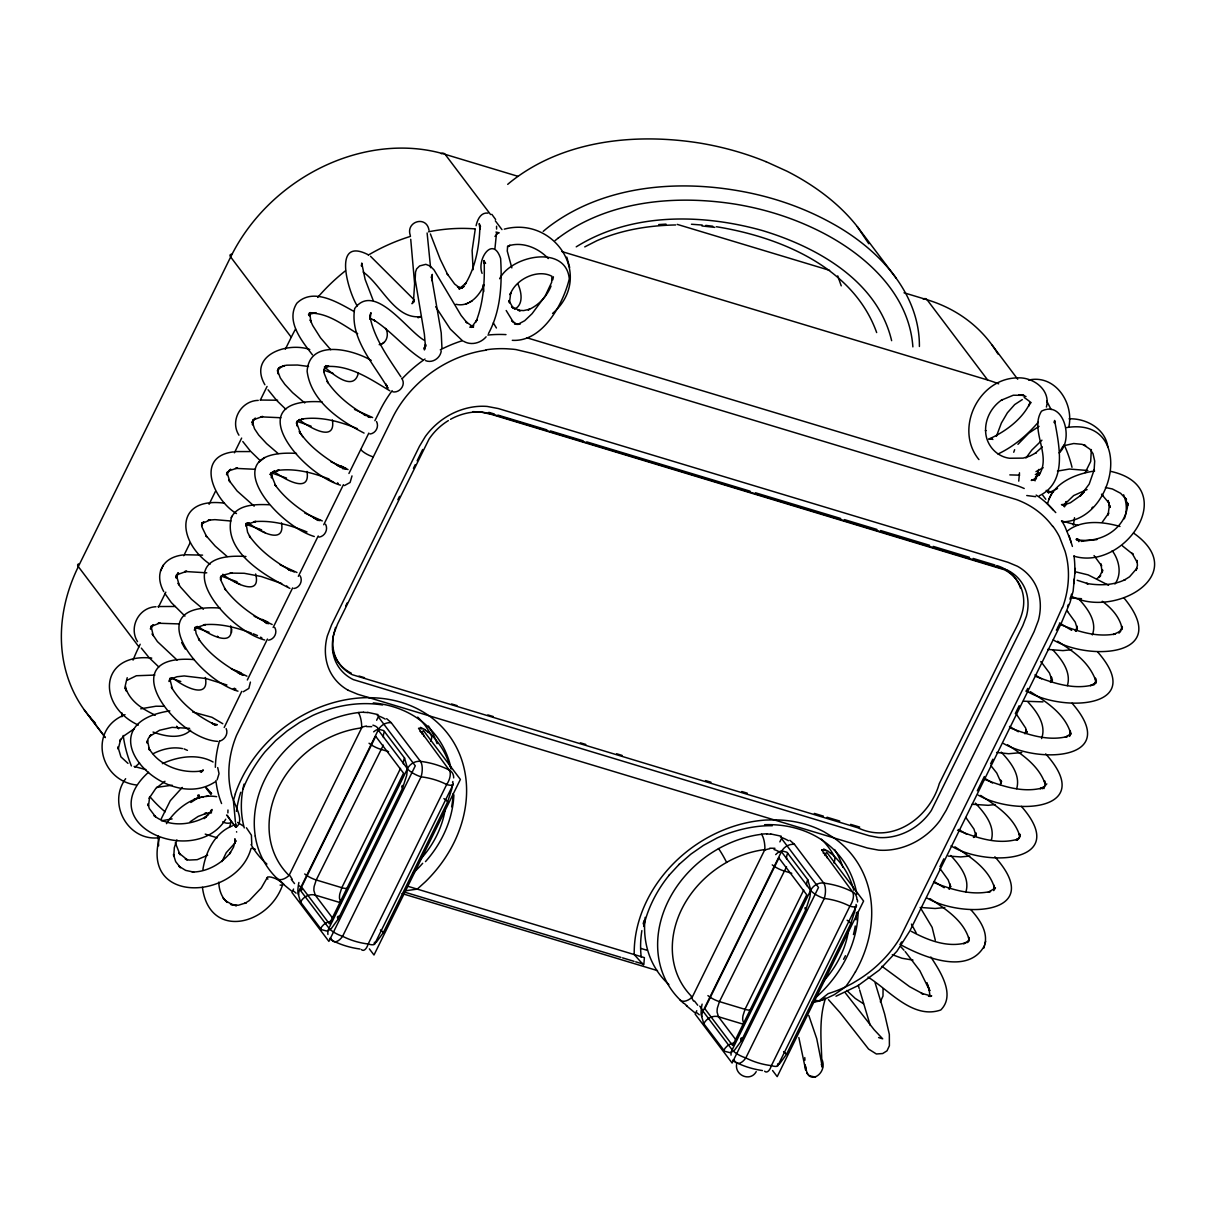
<?xml version="1.0" encoding="UTF-8"?>
<svg xmlns="http://www.w3.org/2000/svg" width="1215" height="1215" viewBox="0 0 1215 1215"><rect width="100%" height="100%" fill="white"/><g stroke="black" fill="none" stroke-linecap="round" stroke-linejoin="round"><path stroke-width="1.5" d="M857.517 901.955L857.532 900.042M919.406 346.472C919.77 292.116 877.579 248.483 832.67 223.681A368.965 306.393 -37.1 0 0 735.47 190.284C672.214 179.79 601.668 186.897 549.15 226.522A120.346 99.934 -37.1 0 0 543.211 231.366M1064.34 506.032L1064.355 503.815L1064.325 506.761M1018.747 481.14L1019.491 472.817M227.888 812.926L227.964 810.01M805.818 1066.891C807.368 1087.379 828.66 1073.377 821.765 1059.009C821.067 1039.265 819.123 1018.762 825.091 999.641M1075.336 568.453L1073.134 591.173L1070.096 602.336L1060.756 624.358L909.898 930.857L896.959 951.178L879.189 970.132L858.079 985.608L835.981 996.224M158.132 835.844L158.618 845.822M250.427 682.101L248.832 688.434L243.304 691.745M441.941 347.991L441.227 332.895L431.781 278.038L431.993 280.726L432.297 274.393L431.204 277.552M251.794 844.471L251.399 835.191L246.402 827.764M1035.56 476.979L1035.423 479.515L1038.719 469.446M496.525 233.007L494.961 248.361M230.683 625.846C235.497 649.554 207.066 633.577 199.123 626.97M231.518 632.499L231.746 629.006M1068.805 427.072C1074.197 403.031 1055.182 374.053 1028.543 380.082M352.001 475.9L350.102 482.477L344.453 485.56M1046.388 407.04C1051.066 390.045 1033.358 377.03 1017.79 377.88C978.683 377.986 953.912 429.062 978.925 459.574M453.894 794.823C452.8 819.593 441.85 843.256 425.478 861.632M236.15 827.157L235.649 823.284M221.009 576.214L220.553 579.677L220.553 576.988L221.221 581.028L225.474 589.822L224.547 588.227C235.589 603.354 251.262 614.577 267.619 623.356L264.961 622.019L268.91 623.568L266.252 623.371M358.364 373.051C353.793 392.415 332.378 373.734 324.405 366.915M1054.544 421.332L1054.316 422.759L1054.62 420.451C1059.024 445.449 1067.833 481.93 1039.311 495.781M298.89 882.485L298.465 884.672A24.437 11.634 -73.2 0 0 297.918 893.01L300.576 902.092L321.428 929.612L326.607 930.994A24.437 11.634 -73.2 0 0 331.452 928.351L338.195 919.041L402.53 788.307L406.645 775.519A24.437 11.634 -73.2 0 0 407.207 767.181L404.549 758.084L383.697 730.58L378.518 729.197A24.437 11.634 -73.2 0 0 373.673 731.84M702.103 1004.122L701.678 1006.309A24.437 11.634 -73.2 0 0 701.131 1014.647L703.789 1023.729L724.641 1051.248L729.805 1052.63A24.437 11.634 -73.2 0 0 734.665 1049.988L741.408 1040.678L805.742 909.944L809.858 897.141A24.437 11.634 -73.2 0 0 810.42 888.818L807.762 879.721L786.91 852.216L781.731 850.834A24.437 11.634 -73.2 0 0 776.886 853.477L775.671 854.616M161.732 568.362C157.859 575.682 159.909 584.719 163.752 591.629M202.905 869.439C205.669 851.761 214.903 832.579 232.551 825.79M475.262 229.073L472.119 250.518L473.106 269.7M552.764 279.86L553.417 276.807M362.04 263.518L361.463 266.146L361.736 263.139L365.138 279.435L373.294 300.728M441.242 350.877C440.468 358 432.51 363.452 425.645 360.658M1047.755 503.086C1052.965 482.856 1075.867 473.713 1094.609 470.995M1067.378 685.67C1071.417 672.229 1061.864 659.532 1053.177 650.268M149.688 796.584L148.503 805.985L147.896 803.859L149.339 808.598L155.52 816.738L154.077 815.645C168.748 827.369 190.588 825.456 206.216 816.662L204.53 817.832L208.038 815.083L212.017 809.479L211.273 812.425L211 810.329M1069.671 736.381L1070.248 730.595L1070.658 733.253C1064.887 713.843 1046.434 701.906 1030.214 691.608M1124.315 518.79C1127.414 510.999 1126.685 502.463 1123.632 494.794M159.408 837.955C141.001 905.631 237.168 899.647 251.019 848.48M899.875 944.313C922.701 956.888 968.218 976.01 984.499 945.574M984.955 943.949C987.856 931.07 979.108 918.859 970.891 909.762M983.755 948.232L985.684 941.336M643.646 926.453C647.99 907.544 657.118 890.003 669.328 874.982M965.91 891.886C970.147 878.02 959.531 865.065 950.722 855.481M1043.974 788.611L1045.006 785.027L1044.505 780.683L1044.915 783.25C1038.688 765.784 1022.468 754.606 1007.6 744.825M996.391 436.337L1001.388 423.017L1007.387 412.796L1014.692 404.565L1022.301 399.614M476.098 225.732C477.343 219.854 480.684 212.154 488.005 213.096M198.303 797.875L199.199 795.005L198.607 797.754L198.759 795.476L199.457 798.316L197.954 795.111L199.898 797.572L198.318 796.584M991.319 840.248C995.389 826.018 984.545 812.805 975.341 803.13M229.483 827.339L230.546 824.028M1016.682 788.702C1020.752 774.714 1010.227 761.714 1001.221 752.146M1092.346 634.913C1097.327 621.776 1087.805 608.821 1079.345 599.572M335.553 627.426L333.123 636.888L332.758 643.829A49.39 41.006 -37.1 0 0 352.228 674.674L857.851 827.795C892.509 844.516 929.627 817.589 939.256 783.705C962.174 737.505 984.955 691.244 1007.554 644.892C1013.857 630.539 1024.23 616.962 1023.713 600.575A49.39 41.021 -37.1 0 0 1004.258 569.714L491.042 414.285L480.472 411.976L472.893 411.657M235.346 794.018L233.402 800.533L235.421 821.917M1041.559 738.568C1046.692 724.99 1036.805 711.61 1028.042 702.057M231.26 517.757C237.639 504.012 256.335 504.24 269.244 504.741M231.746 516.375C221.768 550.699 263.989 575.303 289.884 588.379M1013.735 452.253L1014.647 449.702M1062.259 607.485L1053.071 627.958L899.799 938.299A108.834 90.366 -37.1 0 1 859.066 979.351L852.581 983.284A105.948 87.981 -37.1 0 1 845.443 986.929A117.278 97.397 -37.1 0 1 828.159 993.657L819.426 1000.537L812.227 1002.208M1030.001 402.97C1022.605 418.795 1005.701 431.705 988.676 439.147L991.47 438.706L989.769 438.63M161.215 818.895L170.267 800.715L182.311 787.411M176.904 839.884L174.307 847.69L173.791 856.286L173.472 854.555L175.659 861.617L180.519 867.723L178.985 866.31L185.667 870.396L193.701 872.112L192.243 872.051C207.112 872.005 221.312 863.835 230.577 852.474L229.65 853.826L233.508 847.204L235.346 840.598L235.194 843.362L234.829 838.745L235.953 841.448L234.905 839.762M221.95 861.602L226.263 852.641L234.632 843.392M224.198 727.496L241.739 691.365M217.136 779.848L219.034 773.666L217.713 767.576M369.77 315.505L371 312.68L370.043 319.332L369.952 316.583C374.417 339.031 388.496 358.03 400.874 376.787M1000.127 784.601L1001.57 781.336L1000.704 783.979L1000.735 780.136L1001.145 782.764L996.771 773.044L990.939 765.693M243.122 788.9C248.027 775.656 257.383 761.091 265.052 751.796L275.547 740.71L287.104 730.959L299.649 722.424L312.863 715.392C334.565 705.611 358.926 701.192 382.573 704.973M551.033 286.057C546.841 296.551 538.534 305.466 528.085 309.901L529.527 309.263L523.65 310.584L518.046 310.265L520.248 310.827L511.591 306.59L513.277 308.321L508.888 300.545L509.45 302.869L510.71 292.967L510.072 294.729C515.692 278.721 537.987 268.788 551.899 276.276L551.686 282.245L545.201 295.989L532.109 313.652L524.698 320.714L517.712 324.451L520.263 323.873L514.34 323.706L517.013 324.42L511.606 320.532L513.277 322.097L506.184 310.508M374.099 943.66A24.437 11.634 -73.2 0 0 376.544 941.944L383.302 932.649L447.621 801.915L451.752 789.112A24.437 11.634 -73.2 0 0 452.253 784.829M777.311 1065.297A24.437 11.634 -73.2 0 0 779.757 1063.581L786.5 1054.286L850.834 923.552L854.95 910.749A24.437 11.634 -73.2 0 0 855.466 906.466M133.042 660.125A169.629 140.864 -37.1 0 1 138.92 646.866L140.181 644.254M162.081 567.648C165.635 559.69 174.687 555.863 182.918 554.966M160.471 570.944L163.326 565.066M285.328 349.237L291.266 337.254A169.629 140.864 -37.1 0 1 295.518 329.128M422.683 449.489L417.14 460.834M880.328 1001.859L882.986 996.072L883.062 988.964M1058.964 624.89L1059.495 623.827M138.92 646.866L78.307 566.6L230.653 256.988A10.601 3.068 26.2 0 1 231.716 254.254M158.421 607.211L165.802 592.191M183.754 555.741L190.087 542.877M209.071 504.286L215.404 491.422M234.404 452.815L241.648 438.083M260.405 399.963L267.057 386.446M247.328 679.99L267.452 639.06M273.147 627.502L292.648 587.893M298.343 576.335L318.209 535.967M323.722 524.743L343.42 484.694M348.933 473.486L368.813 433.117M255.226 836.057A105.538 87.632 -37.1 0 0 276.777 878.156A11.588 6.409 -45.7 0 0 289.064 875.468L361.645 727.937A11.588 3.675 82.8 0 0 358.258 712.491L363.558 712.142M293.574 889.046L291.919 892.433L328.901 941.397L415.287 765.83L378.305 716.85L376.65 720.237M298.632 894.878A11.588 9.629 -37.1 0 1 299.771 889.532L378.229 730.063A11.588 9.629 -37.1 0 1 391.245 722.697L420.451 761.365A11.588 4.906 -82.9 0 1 421.073 776.825L342.615 936.279A11.588 5.984 -62.9 0 1 332.303 940.486A11.588 9.629 -37.1 0 1 329.721 938.436M400.525 768.396L341.81 887.694L339.76 894.088A12.211 5.817 -73.2 0 0 339.486 898.265L340.808 902.806L315.232 895.091L313.895 890.534A12.211 5.817 -73.2 0 1 314.169 886.373L316.234 879.979L383.333 745.159M421.742 733.83L423.397 730.458L460.379 779.423L373.992 955.005L369.36 948.885M374.752 943.827L453.225 784.358M761.547 834.28A105.553 87.662 -37.1 0 0 668.189 901.196A105.553 87.662 -37.1 0 0 680.066 999.854A11.603 6.409 -45.7 0 0 692.277 997.09L764.873 849.558A11.588 3.675 82.8 0 0 761.471 834.128L766.771 833.779M696.787 1010.683L695.132 1014.054L732.098 1063.034L818.5 887.466L781.518 838.487L779.863 841.874M701.845 1016.515A11.588 9.629 -37.1 0 1 702.984 1011.169L781.442 851.7A11.588 9.629 -37.1 0 1 794.458 844.334L823.664 883.001A11.588 4.906 -82.9 0 1 824.286 898.462L745.828 1057.916A11.588 5.984 -62.9 0 1 735.515 1062.123A11.588 9.629 -37.1 0 1 732.934 1060.072M803.738 890.033L745.023 1009.331L742.972 1015.725A12.211 5.817 -73.2 0 0 742.699 1019.886L744.02 1024.442L718.445 1016.727L717.108 1012.171A12.211 5.817 -73.2 0 1 717.382 1008.01L719.447 1001.616L786.545 866.781M824.955 855.466L826.61 852.095L863.592 901.059L777.205 1076.642L772.573 1070.506M777.965 1065.464L856.438 905.995M939.954 866.735L943.842 858.823M977.316 790.798L984.332 776.552M990.544 763.916L992.868 759.193M1015.315 713.569L1019.188 705.702M1026.159 691.532L1027.708 688.389M1058.447 625.953L1057.399 628.064M374.903 420.679L380.918 408.62A142.337 118.204 -37.1 0 1 383.712 403.502A118.675 98.552 -37.1 0 1 392.172 390.653M397.882 499.699L399.538 496.373M413.419 468.382L415.287 464.601M345.728 605.966L347.323 602.731M1056.367 630.175L1056.883 629.112M1064.978 504.24L1066.345 501.491L1065.221 503.709L1073.665 495.568L1087.091 489.554M1048.651 499.593L1051.78 493.427M484.102 284.872C479.333 295.792 469.112 307.441 455.944 304.297M267.361 877.427L261.301 887.952L249.272 900.588L244.777 903.428L246.22 902.775L238.383 905.236L230.531 904.355L236.5 905.691L234.343 905.205M282.685 884.642C268.955 925.481 209.223 940.288 202.434 887.345M194.339 630.221L195.175 627.335L196.131 633.547L199.503 640.457L198.546 638.771C208.965 654.095 224.638 665.03 240.555 674.067M125.646 778.709C107.042 803.707 128.228 841.98 159.545 837.682M149.081 798.346L155.748 788.52L164.967 781.26M488.491 333.548C500.777 310.903 502.205 283.718 500.61 258.461C492.865 234.875 476.447 259.554 482.097 273.375M225.747 819.214C194.856 868.953 90.153 824.818 148.534 772.239M1059.769 451.934L1062.958 446.178M1059.085 452.891C1074.166 439.86 1063.626 399.629 1041.498 411.171C1029.348 430.414 1052.296 455.488 1038.795 475.399L1039.736 473.561L1034.178 479.667L1036.471 478.254L1031.246 480.411L1034.162 480.107L1032.158 479.819M1025.961 458.009L1031.824 450.051L1041.923 440.194M296.49 453.392C212.929 448.472 274.226 524.181 314.29 536.514M166.47 823.664C176.934 807.231 196.39 793.213 216.65 796.691M968.78 940.41L967.292 942.597L969.16 940.501L963.617 943.706L965.864 942.886C947.032 947.837 927.698 940.167 911.265 931.313M1114.945 584.02C1122.189 573.966 1119.152 560.085 1112.211 550.668M1085.147 472.665L1090.69 461.427L1091.343 449.565M1070.536 733.769L1069.079 735.834L1071.053 733.814L1065.191 737.186L1067.484 736.487C1047.953 741.499 1027.769 734.635 1009.589 727.679M1083.537 492.546L1084.084 491.969L1080.241 496.054L1089.202 484.071L1094.305 469.461L1094.092 470.433L1094.685 461.077L1092.999 453.59L1090.022 449.231L1083.78 444.948L1085.648 445.662L1081.912 444.326L1073.696 443.521L1065.358 445.373M1062.381 521.858C1116.251 520.901 1135.007 416.715 1066.588 427.574M1017.942 444.326L1028.771 433.163L1039.038 426.344M499.638 278.736C511.712 255.241 566.129 244.397 569.288 278.918C563.046 304.373 542.422 342.22 512.29 340.322M425.979 345.941L424.05 348.447L425.706 344.483L424.399 349.95L425.189 343.648L424.384 334.231L415.181 279.465L415.53 272.038L416.623 268.88L419.646 265.918L425.842 264.338L430.186 266.07L433.998 269.882L461.123 315.46L467.183 322.977L465.649 321.459L473.486 327.245L470.828 326.455L472.832 326.774L469.856 327.23L473.789 325.787L471.45 327.397L476.963 319.94L475.9 321.96C483.631 302.611 484.891 281.166 484.117 260.542L484.512 263.579L483.935 260.633L485.575 263.427M1038.278 422.213C1027.115 435.198 1013.568 446.634 998.016 454M208.843 813.2L204.105 818.682M756.231 1071.63C750.612 1081.927 735.06 1075.746 736.533 1064.613M1042.318 446.892L1035.408 453.149L1036.167 452.724L1029.94 456.081L1023.121 458.116L1009.483 458.252C995.723 456.46 985.502 443.961 985.593 430.262L985.608 431.021C985.137 418.476 991.835 406.418 1002.269 399.598L1001.373 400.175L1013.295 395.224L1023.987 395.346L1018.96 394.738M1102.218 522.268L1108.703 513.049L1108.05 515.099L1109.386 505.243L1109.994 507.399L1108.065 500.565L1109.994 507.399M494.945 236.409L498.196 232.779M668.888 875.453L679.291 864.199M552.567 313.47C594.667 276.959 555.012 215.723 504.301 229.134M379.186 344.68C386.75 343.769 389.392 334.338 385.58 328.354M1091.875 507.961L1092.68 507.111M1046.814 783.888L1042.166 788.732L1044.08 786.743L1040.055 788.702L1042.364 787.973C1022.878 793.061 1002.679 786.333 984.514 779.362M414.133 301.548L412.022 303.72L414.345 299.543L413.419 302.171L414.619 283.627L410.731 239.294M310.979 312.984L308.914 315.034L310.584 312.574L309.324 315.809L309.749 313.09L310.934 321.884L310.174 319.803L312.711 325.529L320.517 337.846L330.738 349.723M203.087 770.295L201.128 772.193L203.315 770.128L199.837 771.646L202.313 770.842C182.584 774.107 159.15 766.179 148.868 748.212L149.582 750.187L147.471 740.543L146.985 743.003L148.2 738.644L150.994 734.802L149.521 736.472L159.575 730.261L172.105 727.36L189.631 728.362M643.844 964.634L644.39 957.633L407.708 886.236M1050.307 682.055L1052.494 680.005L1050.838 682.405L1051.507 677.089L1051.856 679.762L1049.471 673.019L1040.936 661.552L1041.589 662.251M486.121 336.813C480.715 343.238 470.964 345.698 463.583 341.248M195.494 628.125L197.362 626.393L195.235 627.958L205.532 624.586L203.497 624.783C219.869 623.128 236.166 627.472 251.399 633.106M214.827 782.035C164.602 814.718 80.676 724.839 169.857 710.866M190.618 730.215C180.625 739.753 164.693 736.29 153.044 732.038M134.911 767.151L139.543 762.99M190.831 802.477L198.971 797.283L193.777 799.622L195.949 798.65M679.048 864.457L690.849 854.16L703.455 845.382L717.154 837.94C732.341 830.908 753.558 825.213 772.3 825.744M1081.046 495.204L1070.415 502.752L1063.581 505.136L1066.223 504.726L1061.485 504.62L1064.249 505.47L1062.502 504.514M948.52 888.469L950.722 886.57L948.763 888.636L950.206 886.464L949.386 889.152L950.069 884.004L950.555 886.661L948.186 879.933L939.954 868.482M1075.381 630.737L1077.462 628.93L1075.397 630.874L1076.93 628.656L1075.958 631.299L1076.946 626.044L1077.265 628.763L1075.245 622.156L1066.983 610.735L1067.651 611.494M1067.302 531.077C1081.806 519.352 1103.144 521.63 1119.972 526.475M1024.898 733.45L1026.979 731.719L1024.944 733.723L1026.265 729.82L1026.645 732.569L1025.703 728.149L1016.332 714.086M1097.191 578.462L1100.684 575.561L1099.059 577.52L1102.704 570.063L1102.218 572.569L1100.911 563.866L1101.64 565.932L1094.047 555.544M270.17 474.382L274.605 470.858L270.17 474.382L272.297 472.665L270.869 474.883L272.084 472.286L271.492 477.92L271.416 475.278L275.881 486.137L274.879 484.588C285.419 499.335 300.545 510.224 316.143 519.139L313.698 517.833L320.244 520.521L316.993 520.278M264.718 457.539L259.175 461.943M973.397 837.256L975.675 835.464L973.701 837.484L976.192 833.019L975.979 835.859L973.974 829.101L965.864 817.498M190.026 821.856L198.136 816.434L206.672 813.184L204.53 813.549L211.456 812.82M558.141 238.155C608.275 200.475 675.494 194.628 735.728 204.226A362.1 300.697 -37.1 0 1 815.219 229.073C862.134 251.444 909.048 291.646 912.875 346.882M382.269 343.663L384.35 342.205M127.56 680.051L136.384 675.737L154.882 675.069M576.229 246.842C631.132 212.549 701.085 213.567 761.699 230.349C816.556 246.736 877.458 280.695 891.628 340.671M1050.413 492.06L1057.536 488.476M207.659 855.269L197.195 859.673L189.039 860.068L185.318 859.111L187.338 859.871L178.954 853.067L180.078 854.722L175.294 842.724M125.023 714.693C87.814 729.106 99.007 780.273 136.186 784.966M134.349 728.742L123.353 736.26L119.784 740.998L120.665 739.221L118.22 749.139L117.916 746.861L120.923 756.869L128 763.385M1035.955 471.648L1043.169 467.76M514.492 309.278C523.847 304.494 521.508 291.934 517.97 284.128M459.194 288.912L463.887 286.527L459.194 288.912L466.074 282.943L464.844 284.796C475.597 267.497 479.302 246.645 479.925 226.537L479.971 229.362L479.196 223.59L480.517 226.506M466.195 303.963L468.641 302.717M469.81 302.11L472.134 300.925M584.749 246.888L596.854 240.722C621.609 229.848 648.749 225.458 675.662 224.957M162.37 763.643C177.739 756.565 197.68 753.33 213.065 762.002M219.718 741.135C224.866 739.677 228.496 733.708 226.172 728.605M272.555 472.483L279.131 470.19L276.899 470.539C294.622 467.912 312.528 472.665 328.992 478.983M153.06 753.74C162.035 749.139 172.469 746.542 182.478 748.592M308.488 314.442L316.067 312.726L309.142 313.197C327.306 312.392 342.797 324.83 357.666 333.7M363.163 272.054C381.783 285.039 395.088 320.077 421.013 316.553M1035.332 474.564L1039.235 473M418.051 317.753L420.755 316.675M822.525 1000.234L834.325 994.645L845.443 986.929A125.358 104.095 -37.1 0 0 855.451 971.696M222.254 575.363L231.989 572.872L230.045 573.1L244.23 573.283L261.271 576.518L281.713 583.519M268.621 640.153C274.393 639.363 277.719 632.408 274.712 627.426M293.924 588.516C299.71 587.771 303.097 580.876 300.151 575.849M318.983 537.121C324.861 536.438 328.445 529.391 325.544 524.227M820.55 1000.902L812.197 1002.36M369.907 434.013C375.708 433.466 379.323 426.662 376.529 421.544M1057.46 471.101L1069.428 469.036L1087.82 470.509M140.758 708.801L155.96 706.219L163.964 706.295M1081.168 541.419L1083.491 540.842M1082.96 540.994L1096.887 539.612M172.12 818.91L161.458 820.808M155.991 606.741C138.935 607.287 128.471 627.244 137.523 641.642M172.15 785.209L156.477 787.381M233.371 451.889C194.036 456.734 214.296 500.534 236.485 513.565M1021.769 752.556L1008.663 753.74L996.589 752.465M258.233 400.388C241.178 400.722 229.544 420.527 238.945 435.198M461.639 287.682L459.407 288.092L462.323 288.046L457.478 286.861L459.893 288.031L454.653 284.052L447.166 273.785L447.758 274.727L440.225 259.296L430.383 233.918M944.83 907.514L935.155 908.501L921.456 907.529M205.973 796.417L208.373 795.992M201.067 797.283L203.224 796.903M1071.812 649.691L1062.958 650.617L1047.71 649.402M969.859 856.059L960.7 856.94L948.308 856.059M931.708 995.86L928.488 996.3L931.267 995.966L921.395 993.323L923.339 994.083L909.579 986.656L881.923 966.29M486.091 349.798L490.739 349.206A109.304 90.776 -37.1 0 1 506.503 348.766L512.502 349.176A90.806 75.406 -37.1 0 1 515.995 349.571L533.582 353.747L1016.606 499.623A107.482 89.257 -37.1 0 1 1052.706 526.46M215.814 724.641L214.235 724.823L217.333 724.732L211.653 723.183L214.068 724.246C197.058 715.832 180.944 703.622 171.33 686.961L172.393 688.905L169.811 678.79L169.037 681.494L172.545 677.651L170.434 679.17L176.95 676.74L184.194 675.935L206.125 678.562L226.932 684.987M366.505 726.585L371.744 726.676M769.718 848.207L774.957 848.298M995.374 804.527L988.175 805.317L972.137 804.269M1035.712 496.677L1026.751 495.523M1019.658 475.156L1009.817 474.898M158.056 606.528L175.37 606.482M260.238 400.039L277.627 400.221M658.712 224.578L666.017 224.137M1042.941 701.875L1023.501 701.192M184.862 554.739L202.586 555.134M235.33 451.57L249.834 451.57M405.172 890.823L417.261 889.122L425.478 881.68A126.132 104.748 -37.1 0 0 428.986 715.741L428.546 715.453A126.33 104.9 -37.1 0 0 371.668 697.729L369.041 697.668M217.622 741.363C174.869 738.796 110.99 653.047 194.279 659.593M1053.496 491.908L1049.38 491.969L1051.993 492.227L1046.206 490.42L1048.727 493.077L1047.877 491.118M368.221 417.125L370.803 417.428L363.604 414.239L365.897 415.56C351.014 406.828 336.798 395.908 327.154 381.389L328.035 382.862L324.253 373.552L323.858 369.147L323.782 371.79L325.878 365.563L324.496 368.084L327.093 365.958L324.921 367.492L328.794 366.231L326.288 366.535C349.92 364.789 370.438 379.217 389.818 390.774M815.523 1077.143L809.205 1075.715L806.866 1073.255M912.981 960.108L901.955 958.255L892.296 954.656M1069.094 418.81C1086.119 418.218 1105.225 428.652 1107.791 446.74M978.242 795.126C1014.95 816.115 1096.963 810.967 1045.705 753.892M224.426 503.162C174.064 496.662 177.132 541.617 210.028 564.276M1081.502 598.691L1070.248 597.932M505.987 334.611L505.136 334.565A119.662 99.372 -37.1 0 0 487.868 335.051M392.855 391.868C399.948 393.098 406.342 384.456 401.633 378.321M151.754 658.09C99.843 652.531 96.061 705.368 138.328 725.097M691.457 224.243L702.24 225.048M245.946 556.5C162.066 550.911 224.289 629.112 264.688 640.001M220.036 608.047C137.477 602.564 198.318 679.868 237.988 691.168M322.066 401.846C237.654 396.773 300.272 473.318 340.473 485.18M342.63 468.686L345.88 468.975L336.373 464.753L341.658 467.654L339.228 466.317M701.951 225.96L714.8 227.372M705.778 225.398L712.795 226.233M367.629 712.355L378.047 714.587M770.842 833.991L781.26 836.209M1105.437 487.488L1112.408 488.977L1120.595 493.275L1126.487 499.517L1125.257 497.907L1127.885 505.288L1127.809 503.192C1126.502 528.935 1100.167 544.29 1076.095 539.536L1078.874 540.311L1076.475 538.792L1078.707 540.721L1077.462 538.761L1078.814 541.662L1078.738 539.566M255.423 469.309L235.528 468.367L237.487 468.048L228.648 470.888L230.713 469.218L226.506 474.366L227.691 471.754L227.114 475.111L227.023 472.453L229.878 481.763L228.754 480.046L237.107 490.981L254.178 506.169M230.896 521.007L214.888 519.64L208.281 520.187L210.392 519.883L201.72 523.589L203.877 521.888L201.493 525.017L202.723 522.42L201.811 525.7L201.751 522.997L202.009 527.113L206.672 536.757L205.76 535.314L215.207 546.112L227.159 556.516M178.681 623.903L158.102 623.234L160.152 623.006L151.237 626.363L153.409 624.738L150.371 628.914L151.647 626.348L151.07 628.899L151.07 626.196L153.257 635.688L152.164 633.774L157.418 641.596L177.101 660.064M878.597 1037.549L882.698 1038.84L874.132 1029.728L845.245 992.776M280.893 417.747L260.648 416.836L262.637 416.472L253.343 419.843L255.423 418.127L252.082 422.319L253.236 419.691L252.523 424.825L252.401 422.228L254.527 428.804L258.689 435.031L266.556 443.566L278.144 453.56M1110.814 471.39C1181.876 487.109 1125.272 571.764 1073.923 556.151M1061.47 520.931L1077.644 525.29M716.303 226.719C780.03 236.971 853.279 267.209 876.668 332.576M206.763 572.812L184.786 571.49L186.745 571.247L176.57 574.908L178.727 573.252L175.659 577.657L178.013 572.827L176.403 577.839L176.372 575.135L179.152 585.023L178.089 583.261L180.443 586.966L191.469 599.253L203.391 609.262M309.764 349.495C287.12 341.673 247.875 355.175 264.885 384.76M308.534 366.459L297.508 365.032L286.786 365.183L282.245 366.049L284.568 365.594L278.569 368.464L280.619 366.717L277.354 370.985L278.478 368.342L277.962 373.764L277.795 371.213L280.3 377.911L284.842 384.365L292.587 392.642L304.737 402.955M1076.125 571.961L1088.139 574.892L1108.596 585.266M192.638 712.005L211.957 717.29L222.785 723.73M145.937 769.642L134.106 766.422M643.343 964.756L634.215 954.565A126.193 104.794 -37.1 0 1 765.587 820.049L774.107 819.867A126.557 105.082 -37.1 0 1 824.18 831.88L833.991 837.925A126.254 104.839 -37.1 0 1 855.512 971.727M420.466 727.375L425.311 729.759M823.679 849.012L828.524 851.396M527.021 337.816L1017.957 485.954A117.977 97.975 -37.1 0 1 1024.215 488.506M270.808 472.681L286.558 478.087M170.221 677.94L180.792 681.478M517.772 176.266L445.13 154.351A10.601 5.042 -73.2 0 0 441.303 153.698M677.241 224.38L829.602 270.338M904.021 292.785L927.06 299.741A169.553 140.788 -37.1 0 1 997.955 354.021M561.907 251.566L987.658 380.006A169.629 140.864 -37.1 0 1 998.669 383.834M488.84 412.356L494.277 413.996M497.907 415.09L546.887 429.852M550.517 430.945L583.17 440.802M586.784 441.895L750.035 491.149M755.487 492.789L840.734 518.501M844.364 519.595L877.002 529.451M880.632 530.545L929.612 545.307M933.242 546.401L969.524 557.351M973.139 558.444L994.918 565.005M359.078 676.072L364.515 677.712M451.585 703.971L457.022 705.611M487.853 714.921L493.305 716.561M580.36 742.821L585.812 744.461M616.643 753.771L622.08 755.411M705.52 780.577L710.972 782.217M741.803 791.527L747.24 793.167M814.354 813.412L823.421 816.146M827.05 817.239L839.747 821.067M850.637 824.362L859.704 827.096M388.557 751.645L380.568 749.23A11.588 3.356 26.2 0 1 369.041 743.246M791.77 873.281L783.781 870.866A11.588 3.356 26.2 0 1 772.254 864.883M640.913 948.429L646.82 950.206M403.927 891.916L620.911 957.374M622.551 957.86L634.063 961.338M635.703 961.824L642.264 963.814L641.581 962.903M217.257 837.818L210.013 835.631A169.629 140.864 -37.1 0 1 205.229 834.098M251.687 848.207L255.302 849.3M402.059 893.572L657.497 970.633M243.486 675.13L240.357 673.976M297.493 421.468L311.116 426.176M195.144 627.441L209.071 632.225M221.221 576.092L237.062 581.757M323.752 370.135L333.366 373.552M1021.45 395.027L1026.007 396.53M247.389 524.774L261.605 529.846M294.288 571.992L288.274 569.395L290.719 570.67C275.091 561.694 259.889 550.805 249.394 535.906L250.381 537.531L247.587 532.261L246.037 523.437L246.068 526.201L247.253 522.845L246.007 525.427L248.71 522.754L246.645 524.348L255.94 521.448L253.905 521.706C272.145 519.959 290.294 525.047 307.015 531.957M1072.298 596.641C1115.157 618.374 1191.839 574.133 1133.519 533.036M304.707 512.988L322.294 520.916M254.148 616.233L272.19 624.495M354.522 409.44L372.641 417.565M330.662 461.609L348.037 469.567M1035.514 676.36C1053.496 683.119 1073.407 689.892 1092.695 684.971L1090.387 685.655L1095.611 682.982L1093.637 684.941L1096.431 680.871L1095.535 683.468L1095.505 678.137L1095.869 680.78C1088.625 661.416 1073.711 651.787 1057.612 641.231M280.194 564.869L296.961 572.493M1003.438 743.474C1038.779 763.946 1121.84 760.271 1072.086 703.242M1077.173 580.254L1088.184 583.762L1086.529 583.428C1099.438 585.66 1113.259 585.433 1125.242 579.601L1124.042 580.223L1129.555 576.791L1136.951 568.271L1135.995 570.367L1137.453 565.415L1137.043 560.404L1137.316 562.621L1132.061 553.19L1133.291 554.556L1122.447 545.899M231.321 668.751L246.934 676.178M933.591 882.424C951.482 889.486 971.286 895.85 990.59 891.446L988.387 892.22L995.45 887.892L993.764 890.58L993.961 885.158L994.462 887.785C988.843 868.725 970.633 857.122 954.899 846.794M927.06 898.067C963.495 919.102 1046.753 914.515 994.857 856.788M253.115 633.744L257.474 635.551M765.951 161.641L787.031 171.239A346.093 287.393 -37.1 0 1 801.338 179.076C822.494 191.59 842.086 207.233 857.319 226.643L896.305 278.311M357.392 428.667C339.79 421.468 320.411 416.077 301.305 419.114L303.568 418.719L297.462 421.18L296.369 423.336L297.538 420.724L296.855 425.827L296.749 423.185L300.454 433.284L299.376 431.674C309.081 446.3 323.737 456.87 338.514 465.937M957.542 830.24C976.526 837.773 998.047 845.245 1018.398 839.003L1016.029 839.808L1019.172 838.001L1017.274 840.021L1019.37 837.667L1020.342 834.553L1019.552 837.15L1019.4 833.687L1019.871 836.315C1014.297 817.346 996.3 805.727 980.642 795.43M951.056 845.898C985.259 867.221 1071.782 863.668 1021.39 806.38M1060.543 624.631C1077.811 631.375 1096.796 637.647 1115.476 633.896L1113.365 634.503L1120.746 631.101L1118.848 633.03L1122.402 627.229L1121.612 629.719L1121.627 626.029L1122.098 628.55C1119.79 617.144 1111.421 607.956 1102.263 601.273M1053.238 639.91C1089.202 661.188 1172.369 656.814 1124.224 598.251M364.075 433.072C339.243 420.314 310.918 400.98 307.122 371.243C309.248 338.696 352.593 349.297 371.213 360.415M184.073 748.896L187.429 750.369M1026.28 690.788C1059.571 712.051 1148.175 709.894 1097.859 652.182M241.147 672.943L235.346 670.376M232.733 904.856L225.853 900.953L222.983 897.976M267.999 622.095L261.954 619.316M222.816 574.239C230.455 580.952 261.954 599.01 255.651 573.981M249.075 523.209C257.003 530.029 285.662 546.568 281.5 522.875M238.019 672.837L243.091 675.312M233.143 688.951L235.862 690.287M154.594 714.845L155.231 715.164C143.218 709.332 131.235 702.452 125.98 688.981L126.421 691.183L125.692 686.809M341.02 465.907L346.351 468.595M348.265 690.317L357.696 694.251L867.389 848.009L878.491 850.12A63.074 52.382 -37.1 0 0 907.954 845.382A60.689 50.392 -37.1 0 0 916.231 841.448A62.876 52.215 -37.1 0 0 940.273 820.11L946.196 810.299L1034.102 631.663L1038.339 620.561A63.074 52.382 -37.1 0 0 1038.582 592.95A60.689 50.392 -37.1 0 0 1035.863 585.645A62.876 52.215 -37.1 0 0 1017.395 566.251L1007.979 562.302L498.272 408.544L487.169 406.433A63.074 52.382 -37.1 0 0 457.721 411.171A60.689 50.392 -37.1 0 0 449.429 415.105A62.876 52.215 -37.1 0 0 425.387 436.443L419.479 446.254L331.574 624.89L327.321 635.992A63.074 52.382 -37.1 0 0 327.093 663.603A60.689 50.392 -37.1 0 0 329.797 670.908A62.876 52.215 -37.1 0 0 348.28 690.302M233.538 580.967L240.281 584.521M863.5 1003.757L855.223 998.411L846.749 990.453M257.489 528.571L259.57 529.694M262.592 531.335L265.083 532.671M328.217 479.226L333.745 482.279M1034.922 674.902L1041.544 678.775M934.077 881.498L944.207 887.725M370.074 318.087L375.025 320.866L373.263 319.697C391.397 330.996 404.732 348.477 422.79 359.731M1059.526 622.931L1071.691 630.342M958.589 829.45L966.791 834.31M234.252 688.191L235.877 689.102M354.233 311.587C337.983 302.611 313.257 286.998 296.825 303.249C285.419 320.912 301.836 341.126 312.437 354.81M243.38 826.063L237.563 822.418M1009.483 726.418L1018.352 731.764M985.228 778.572L992.488 782.992M930.052 898.69C945.619 909.093 963.905 920.651 969.19 939.757L968.644 937.13L968.75 940.304M368.418 254.846C331.665 235.832 348.128 291.661 357.271 305.983M274.787 471.921C283.004 478.406 310.979 495.082 306.97 471.435M299.725 420.026C307.881 426.404 336.266 443.946 332.378 419.965M173.942 678.684C181.946 685.579 209.982 701.009 205.335 677.469M260.633 637.146L261.939 638.012M789.856 840.309L794.458 844.334M386.643 718.673L391.245 722.697M235.983 827.354C245.992 819.973 232.627 802.948 231.078 792.529A108.788 90.335 -37.1 0 1 236.5 735.409L393.296 416.244A128.486 106.707 -37.1 0 1 395.847 411.551A108.089 89.758 -37.1 0 1 486.091 350.163M868.011 977.073C889.577 990.574 912.951 1019.598 940.775 1009.984C955.916 994.857 939.954 971.028 930.842 956.995M462.399 340.686L450.309 329.098L435.669 306.742M1102.81 495.173L1101.519 494.201L1108.642 502.63M1033.631 479.682L1035.15 480.821M991.729 438.63L992.883 439.496M217.348 636.22L218.214 636.873M337.466 482.841L338.241 483.449M694.54 1012.475L686.369 1005.686M291.327 890.838L283.156 884.049M370.499 256.274L413.13 298.784M830.802 853.097L834.037 856.013A105.553 87.662 -37.1 0 1 853.78 890.215M427.589 731.46L430.824 734.376A105.659 87.738 -37.1 0 1 449.93 766.103M424.02 340.17C407.131 330.389 374.387 281.652 354.674 308.549C349.616 338.453 373.84 363.877 387.95 388.299L385.914 384.046L387.236 386.841M286.664 585.964L287.636 586.815M184.953 616.096L171.345 602.594L164.815 593.391M683.438 1003.134L679.929 999.839M280.225 881.498L276.716 878.202M158.785 666.929L149.065 657.634L141.35 648.142M285.753 409.197L276.883 400.661L268.059 389.787M491.817 214.311L495.614 219.505M260.025 460.47L250.366 451.054L242.803 441.546M828.448 999.641L839.945 1012.505L868.573 1049.061L876.364 1053.982L882.682 1053.542L887.011 1050.823L889.395 1045.72L889.334 1034.36L884.642 1014.054L875.134 982.859M210.544 792.499L211.607 793.562L205.927 787.274M176.615 726.646L178.681 728.742L176.646 726.251M548.223 258.552C538.518 247.936 522.161 241.253 508.219 245.962L507.521 246.766L510.042 245.278L507.597 246.691L507.247 251.049L511.834 267.892M225.853 900.953L227.296 902.456C221.449 897.429 218.989 889.653 218.761 882.151M1046.434 502.843L1055.774 512.593M900.437 946.333L903.975 950.221M294.516 883.594L291.296 879.432M697.744 1005.23L694.509 1001.054M235.543 824.241L235.847 827.218L232.186 822.676A119.389 99.144 -37.1 0 1 227.372 815.387M905.145 951.512L919.861 970.739L929.688 990.605L926.908 982.996L929.688 990.605M1063.748 505.243L1064.841 506.579M235.619 826.975L226.582 815.007M84.245 709.864L105.371 737.627M88.498 715.407L104.657 736.594M1017.699 379.217L992.215 345.242M987.658 380.006L927.06 299.741A10.601 5.042 -73.2 0 0 923.218 299.072M1042.743 495.264L1045.796 499.289M490.587 214.554L445.13 154.351A169.553 140.788 -37.1 0 0 230.668 256.988L291.266 337.254M495.325 220.826L501.962 229.605M821.75 849.923L852.398 891.673A11.588 9.629 -37.1 0 1 856.894 899.54M781.442 851.7L810.648 890.352A11.588 3.356 26.2 0 0 824.286 898.462A93.661 77.775 -37.1 0 1 849.877 906.177A11.588 3.356 26.2 0 0 856.043 904.416M735.986 1039.949L718.445 1016.727A11.588 9.629 -37.1 0 0 703.789 1023.729M702.984 1011.169L732.174 1049.821A11.588 3.356 26.2 0 0 745.828 1057.916A93.661 77.775 -37.1 0 0 771.404 1065.646A11.588 3.341 26.2 0 0 777.585 1063.884M733.693 1059.708L735.515 1062.123A105.599 87.693 -37.1 0 0 762.428 1070.552M422.03 728.97A22.903 4.435 38.7 0 0 418.522 728.286L449.185 770.037A11.588 9.629 -37.1 0 1 453.681 777.904M378.229 730.063L407.435 768.731A11.588 3.356 26.2 0 0 421.073 776.825A93.661 77.775 -37.1 0 1 446.664 784.525A11.588 3.356 26.2 0 0 452.527 782.323A11.588 9.629 -37.1 0 0 452.891 781.503M332.773 918.327L315.232 895.091A11.588 9.629 -37.1 0 0 300.576 902.092M299.771 889.532L328.961 928.184A11.588 3.356 26.2 0 0 342.615 936.279A93.661 77.775 -37.1 0 0 368.191 944.009A11.588 3.341 26.2 0 0 374.372 942.248M330.48 938.071L332.303 940.486A105.599 87.693 -37.1 0 0 360.035 949.021M205.639 787.517L210.954 794.549M1046.814 401.178L1051.097 409.561M857.319 226.643L868.771 243.729M920.18 907.408L932.133 927.364L935.307 940.228M1052.919 526.308L1054.711 528.798A103.715 86.128 -37.1 0 1 1059.434 536.726L1065.069 551.245A106.647 88.558 -37.1 0 1 1062.593 607.53M299.376 431.674L302.778 436.762M430.733 733.981L425.903 726.509A107.649 89.394 -37.1 0 0 417.702 717.139M911.447 924.114L916.14 932.816M493.336 322.886L496.419 328.004M181.673 642.598L185.303 649.068M808.81 1015.497L816.738 1038.673L822.433 1067.347L821.294 1064.34M429.017 230.349C426.662 214.903 405.172 221.495 410.397 235.68M837.727 275.866L841.236 285.844M1069.018 535.542L1072.405 546.431M859.628 989.936L870.213 1025.399M858.291 985.274L859.172 988.448M798.847 1037.549L805.712 1070.248L805.272 1064.872M566.798 257.124L569.668 267.467M928.928 988.539L930.098 996.573M482.932 284.978L483.767 291.494M427.118 232.976L430.581 267.695M804.786 1057.582L804.938 1060.209M496.555 226.248L496.601 229.073M231.473 822.373A8.475 6.5 28.9 0 1 222.725 821.811M267.877 879.159A8.475 2.4 24.4 0 1 271.203 877.184A8.475 2.4 24.4 0 1 281.394 882.151A8.475 2.4 24.4 0 1 280.103 885.112M317.692 297.432A169.629 140.864 -37.1 0 1 345.485 270.763M368.388 255.044A169.629 140.864 -37.1 0 1 410.488 236.378M428.546 231.807A169.629 140.864 -37.1 0 1 474.883 228.876M495.948 232.05A169.629 140.864 -37.1 0 1 499.259 232.84M1064.067 444.66A169.629 140.864 -37.1 0 1 1072.01 467.304M1074.5 517.696A169.629 140.864 -37.1 0 1 1073.331 525.153M1024.184 397.472A169.629 140.864 -37.1 0 1 1031.201 402.727M165.134 811.817A169.629 140.864 -37.1 0 1 150.083 796.873M131.387 765.936A169.629 140.864 -37.1 0 1 123.201 735.485M121.925 716.729A169.629 140.864 -37.1 0 1 121.986 712.962M124.705 688.616A169.629 140.864 -37.1 0 1 127.226 677.712M448.365 420.587A52.442 43.543 -37.1 0 0 429.017 439.147L337.557 623.994L334.003 633.273A52.594 43.679 -37.1 0 0 333.806 656.343A50.711 42.115 -37.1 0 0 336.069 662.448A52.442 43.543 -37.1 0 0 353.383 679.625L869.074 835.723L878.354 837.484A52.594 43.679 -37.1 0 0 902.973 833.52A50.711 42.115 -37.1 0 0 909.898 830.24A52.442 43.543 -37.1 0 0 931.373 810.42L1022.833 625.573L1026.386 616.294A52.594 43.679 -37.1 0 0 1026.584 593.209A50.711 42.115 -37.1 0 0 1024.321 587.118A52.442 43.543 -37.1 0 0 1007.007 569.941L491.316 413.844L482.036 412.082A52.594 43.679 -37.1 0 0 457.417 416.046A50.711 42.115 -37.1 0 0 450.492 419.327M373.233 456.901A10.601 3.068 26.2 0 1 360.749 449.489M221.57 803.54A119.389 99.144 -37.1 0 1 215.89 780.546M215.344 767.303A119.389 99.144 -37.1 0 1 219.459 740.968M825.608 998.047A125.859 104.505 -37.1 0 1 823.876 998.548M816.936 1000.355A125.859 104.505 -37.1 0 1 815.204 1000.75M901.667 941.883A119.571 99.296 -37.1 0 1 900.634 943.402M1071.159 542.665A117.718 97.747 -37.1 0 0 1070.126 539.399L1065.008 526.718A113.997 94.664 -37.1 0 0 1061.667 520.825M1073.999 555.908A117.718 97.747 -37.1 0 1 1074.713 573.48M1074.303 578.826A117.718 97.747 -37.1 0 1 1073.65 583.899M1071.554 594.181A117.718 97.747 -37.1 0 1 1070.081 599.39M1068.38 604.523A117.718 97.747 -37.1 0 1 1067.545 606.771M1036.152 495.067A117.977 97.975 -37.1 0 1 1053.435 510.148M402.56 378.305A118.675 98.552 -37.1 0 1 425.053 359.017M440.286 349.844A118.675 98.552 -37.1 0 1 462.49 340.656M996.725 565.552A49.526 41.128 -37.1 0 1 1020.585 588.379M351.287 673.171A49.526 41.128 -37.1 0 1 332.546 649.676M834.614 849.513A115.592 95.985 -37.1 0 1 842.891 867.221M428.409 725.978A115.364 95.803 -37.1 0 1 437.096 743.641M764.584 824.712A115.486 95.909 -37.1 0 1 856.864 894.24M858.154 911.675A115.486 95.909 -37.1 0 1 820.93 992.746A115.106 95.59 -37.1 0 1 814.825 998.381M641.231 957.223A115.486 95.909 -37.1 0 1 641.869 930.599M643.191 923.856A115.486 95.909 -37.1 0 1 644.011 920.484M373.294 702.923A115.455 95.879 -37.1 0 1 451.16 768.882M422.683 863.288A115.455 95.879 -37.1 0 1 413.221 873.053M236.424 811.347A115.455 95.879 -37.1 0 1 240.752 792.271M235.254 793.927A126.132 104.748 -37.1 0 1 368.935 697.623M236.682 832.108A41.796 1.731 83 0 1 236.545 831.713M822.403 999.687A41.69 31.529 -29.9 0 1 820.459 1000.355M95.514 723.214A169.553 140.788 -37.1 0 1 78.352 566.615M78.307 566.6A10.601 3.068 26.2 0 1 79.37 563.866M786.621 859.096A11.588 9.629 -37.1 0 1 787.715 853.173M723.836 1050.292A11.588 9.629 -37.1 0 1 734.559 1042.895M741.408 1040.678A11.588 3.356 26.2 0 1 742 1037.777M806.669 885.659A11.588 9.629 -37.1 0 1 807.762 879.721M805.742 909.944A11.588 3.356 26.2 0 1 805.211 907.605M847.128 920.241A11.588 3.356 26.2 0 1 850.834 923.552M783.629 1051.598A11.588 3.356 26.2 0 1 786.5 1054.286M707.92 995.617A11.588 3.356 26.2 0 0 719.447 1001.616L745.023 1009.331A11.588 3.356 26.2 0 0 751.432 1009.468M380.416 929.961A11.588 3.356 26.2 0 1 383.302 932.649M443.915 798.604A11.588 3.356 26.2 0 1 447.621 801.915M383.408 737.459A11.588 9.629 -37.1 0 1 384.502 731.536M403.456 764.022A11.588 9.629 -37.1 0 1 404.549 758.084M402.53 788.307A11.588 3.356 26.2 0 1 403.122 785.391M320.623 928.655A11.588 9.629 -37.1 0 1 332.409 921.213M338.195 919.041A11.588 3.356 26.2 0 1 338.788 916.14M347.946 888.074A11.588 3.356 26.2 0 1 341.81 887.694L316.234 879.979A11.588 3.356 26.2 0 1 304.707 873.98M555.134 240.555A110.55 91.808 -37.1 0 1 558.141 238.155M765.936 161.671A374.736 311.177 -37.1 0 0 700.037 143.112C635.415 132.769 563.016 140.074 510.361 182.129A118.812 98.673 -37.1 0 0 507.703 184.361M445.115 809.828A94.011 78.064 -37.1 0 1 420.83 858.959M372.914 725.158A10.889 6.743 -4.6 0 1 378.776 729.987M299.467 885.856A10.889 1.959 38.2 0 1 299.741 889.501M327.928 934.457A11.588 9.629 -37.1 0 1 328.961 928.184L407.435 768.731A11.588 9.629 -37.1 0 1 420.451 761.365A105.599 87.693 -37.1 0 1 449.185 770.021A11.588 5.984 -62.9 0 1 446.664 784.541L368.191 943.994A11.588 4.906 -82.9 0 1 361.402 949.568M289.048 875.468A94.102 78.14 -37.1 0 1 278.463 787.533A94.102 78.14 -37.1 0 1 361.66 727.876M361.417 727.527A15.127 13.076 -7 0 1 366.444 726.099M292.299 879.356A15.127 5.878 48.4 0 1 290.142 875.818M419.98 731.369A11.588 9.629 -37.1 0 1 424.187 736.518M358.258 712.582A105.553 87.662 -37.1 0 0 261.164 787.73A106.404 88.361 -37.1 0 0 255.256 836.042M293.119 890.732A22.903 3.417 37.1 0 1 296.065 893.147M283.748 884.155A30.071 4.222 38.2 0 1 280.984 881.771M425.508 730.23A30.071 8.627 55 0 1 427.756 731.962M430.824 734.376A11.588 6.409 -45.7 0 1 430.718 741.302M450.37 767.652A11.588 6.136 -15.5 0 1 450.902 768.655M453.21 793.608A105.675 87.753 -37.1 0 1 451.631 806.806M377.288 715.468A22.903 9.462 14.4 0 1 385.216 719.083M363.619 712.37A30.071 19.622 10.5 0 1 367.629 712.597M266.905 864.047A105.69 87.769 -37.1 0 1 251.065 844.531M244.261 827.916A105.69 87.769 -37.1 0 1 244.002 784.146M699.749 1006.142A10.889 1.564 50.2 0 1 703.227 1011.412M731.035 1055.167A11.588 9.629 -37.1 0 1 732.174 1049.821L810.648 890.352A11.588 9.629 -37.1 0 1 823.664 883.001M774.001 849.528A10.889 4.161 13.4 0 1 779.362 851.973M692.277 997.09A94.011 78.064 -37.1 0 1 726.6 862.422A11.588 1.048 60.7 0 0 718.46 848.526M726.57 862.377A94.238 78.261 -37.1 0 1 764.873 849.574M693.613 1001.13A15.142 7.381 44.6 0 1 691.35 996.786M765.131 850.029A15.127 12.044 -8.9 0 1 769.794 848.753M848.404 931.358A94.102 78.14 -37.1 0 1 822.98 981.781M823.649 883.092A105.599 87.693 -37.1 0 1 852.383 891.764A11.588 5.984 -63 0 1 849.877 906.177L771.404 1065.631A11.588 4.906 -82.9 0 1 764.615 1071.205M856.469 912.465A105.553 87.662 -37.1 0 1 856.059 919.846M855.254 925.997A105.553 87.662 -37.1 0 1 853.431 934.608M845.443 955.719A105.553 87.662 -37.1 0 1 843.575 959.288M834.037 856.013A11.588 6.409 -45.7 0 1 833.93 862.939M780.501 837.105A22.903 9.462 14.4 0 1 788.429 840.719M766.817 834.006A30.071 19.622 10.5 0 1 770.842 834.219M823.193 853.006A11.588 9.629 -37.1 0 1 827.4 858.154M821.735 849.923A22.903 4.435 38.7 0 1 825.243 850.591M828.721 851.867A30.071 8.627 55 0 1 830.969 853.598M821.401 839.155A105.69 87.769 -37.1 0 1 833.976 855.679M668.873 984.56A105.69 87.769 -37.1 0 1 645.165 917.355M696.332 1012.368A22.903 3.417 37.1 0 1 699.278 1014.768M686.961 1005.792A30.071 4.222 38.2 0 1 684.197 1003.393M1029.956 403.122L1028.923 405.734L1029.956 403.122M375.708 736.336L301.578 886.996L329.417 923.856L403.547 773.196L375.708 736.336M778.921 857.972L704.791 1008.632L732.63 1045.492L806.76 894.832L778.921 857.972M299.498 419.524L297.538 421.347L299.498 419.524"/></g></svg>
